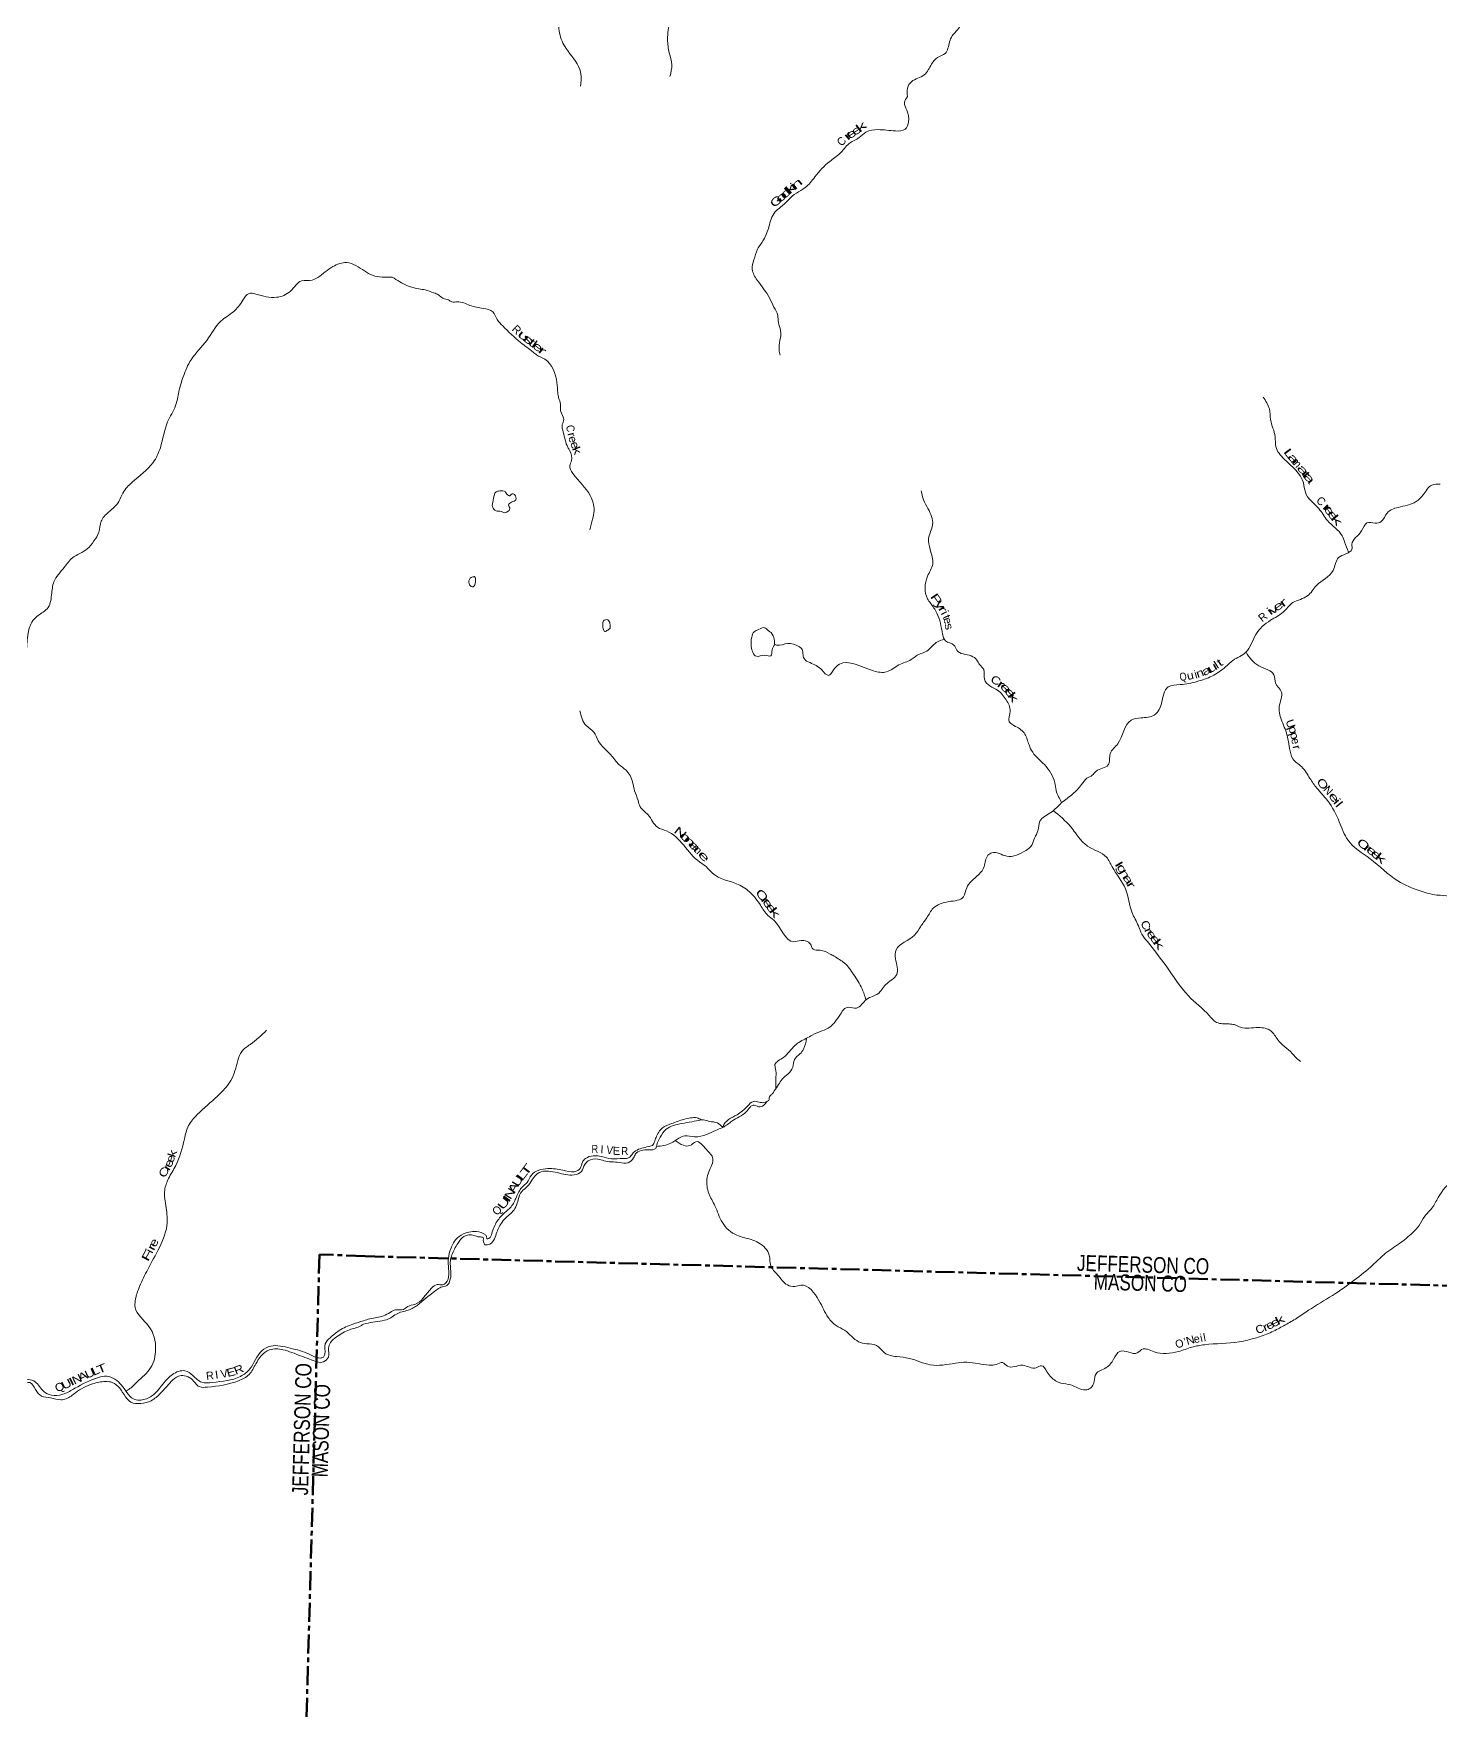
# Model space of a CAD drawing. Header units: feet. Extents: x -745759 to -493183, y 5472 to 195788.
# Drawn here: x -628705 to -593538, y 36679 to 78592 of the extents above; entities that cross this region are included whole.
import ezdxf
from ezdxf.enums import TextEntityAlignment as Align

# ---------------------------------------------------------------- set-up
doc = ezdxf.new("R2010")
doc.units = ezdxf.units.FT
doc.header["$LTSCALE"] = 80
doc.linetypes.add('LONG_DASH_SHORT_DASH', pattern=[9.9, 6, -1.2, 1.5, -1.2])
doc.layers.add('11', color=7, linetype='LONG_DASH_SHORT_DASH', lineweight=60)
doc.layers.add('39', color=7, linetype='Continuous', lineweight=13)
doc.layers.add('12', color=7, linetype='Continuous')
doc.layers.add('41', color=7, linetype='Continuous')

msp = doc.modelspace()

# ---------------------------------------------------------------- linework, layer by layer
at = {"layer": '11'}
msp.add_line((-620413.98, 48033.7), (-589400.86, 47188.92), dxfattribs=at)
msp.add_lwpolyline([(-620413.98, 48033.7), (-621557.22, 48079.3), (-622481.83, 15174.27), (-622639.79, 8580.84)], dxfattribs=at)
at = {"layer": '39'}
for points in [[(-606679.71, 99931.54), (-606517.14, 99580.09), (-606479.52, 99335.38), (-606348.65, 99115.15), (-606169.57, 98781.09), (-606077.09, 98452.69), (-606059.32, 98224.48), (-605911.25, 97850.67), (-605869.52, 97609.92), (-605846.64, 97228.37), (-605838.14, 96937.82), (-605653.62, 96676.26), (-605589.4, 96451.22), (-605408.76, 96092.94), (-605211.88, 95740.4), (-605100.01, 95476.16), (-605100.57, 95343.07), (-604978.04, 95108.88), (-604954.42, 94765.63), (-604912.54, 94532.94), (-604725.83, 94384.26), (-604559.56, 94221.85), (-604484.82, 93706.24), (-604493.61, 93460.38), (-604396.78, 93252.88), (-604393.18, 92813.2), (-604536.51, 92493.23), (-604551.03, 92263.61), (-604615.14, 92077.27), (-604865.08, 91771.38), (-604903.68, 91548.26), (-604658.98, 91374.31), (-604418.72, 91283.11), (-604443.88, 90920.6), (-604612.67, 90744.27), (-604625.65, 90490.43), (-604709.6, 90320.59), (-604752.42, 90192.33), (-604814.85, 90092.66), (-604597.4, 89864.77), (-604419.45, 89784.82), (-604441.13, 89394.01), (-604518.62, 89141.37), (-604476.95, 89001.45), (-604512.1, 88748.02), (-604661.18, 88339.42), (-604453.29, 87930.21), (-604306.61, 87693.55), (-604035.54, 87527.17), (-603643.02, 87175.01), (-603563.03, 86826.67), (-603583.16, 86724.2), (-603757.46, 86471.35), (-603782.11, 86239.91), (-603814.7, 86014.66), (-603719.23, 85736.61), (-603715.74, 85395.75), (-603745, 85134.14), (-603521.31, 84916.21), (-603474.73, 84717.72), (-603380.37, 84590.93), (-603159.85, 84522.28), (-603051.89, 84369.03), (-603012.2, 84231.16), (-602878.77, 84039.11), (-602802.06, 83521.44), (-602828.23, 83106.52), (-602918.31, 82932.76), (-602960.37, 82635.09), (-603121.75, 82424.35), (-603361.53, 81809.74), (-603370.59, 81549.77), (-603365.5, 81291.55), (-603478.23, 81094.02), (-603673.7, 80789.13), (-603831.03, 80475.47), (-604168.43, 80235.74), (-604596.06, 80023.91), (-604810.28, 79896.84), (-605001.13, 79622.11), (-605298.43, 79266.69), (-605606.09, 78687.63), (-605742.19, 78532.88), (-605809.63, 78382.89), (-605920.08, 78094.57), (-606107.66, 77989.18), (-606258.03, 77826.62), (-606440.67, 77559.81), (-606762.64, 77388.36), (-606860.51, 77228.86), (-606862.62, 77015.15)], [(-614444.63, 98870.29), (-614534.88, 98592.35), (-614570.02, 98443.78), (-614621.68, 98275.35), (-614817.89, 98037.02), (-614897.46, 97885.25), (-615049.03, 97765.07), (-615121.55, 97560.73), (-615288.63, 97368.24), (-615382.88, 96978.79), (-615443.62, 96758.1), (-615212.65, 96082.27), (-615023.42, 95959.76), (-614833.5, 95768.68), (-614758.96, 95660.41), (-614620.76, 95506.59), (-614499.82, 95189.75), (-614548.03, 94991.01), (-614899.23, 94455.11), (-615021.1, 93993.57), (-615043.65, 93766.12), (-615231.53, 93332.03), (-615386.15, 92949.75), (-615587.75, 92640.95), (-615599.58, 92237.86), (-615743.56, 91988.47), (-615752.53, 91837.4), (-615776.48, 91537.38), (-615635.23, 91228.22), (-615606.31, 90846.55), (-615670.3, 90666.26), (-615497.62, 90209.31), (-615366.99, 89872.12), (-615441.61, 89663.79), (-615500.81, 89314.01), (-615432.48, 89092.93), (-615410.39, 88983.63), (-615324.92, 88814.66), (-615322.48, 88731.93), (-615132.71, 88637.65), (-615034.25, 88409.95), (-615014.8, 88268.43), (-614999.58, 88116.91), (-614975.13, 88025.7), (-614911.21, 87889.4), (-614794.72, 87760.18), (-614769.46, 87501.59), (-614669.5, 87247.66), (-614543.39, 87094.06), (-614443.2, 86747.36), (-614465.49, 86429.16), (-614288.63, 86292.77), (-614032.17, 85787.87), (-613933.21, 85586.39), (-613725.59, 85267.93), (-613688.09, 84912.32), (-613665.43, 84728.39), (-613597.32, 84600.07), (-613492.04, 84412.58), (-613451.19, 84230.33), (-613453.73, 84099.3), (-613379.3, 83984.98), (-613109.86, 83838.8), (-612992.44, 83653.1), (-612862.04, 83408.68), (-612566.47, 82423.11), (-612461.94, 81675.04), (-612537.21, 81537.3), (-612549.86, 81404.44), (-612520.67, 81349.45), (-612559.69, 81209.02), (-612476, 81052.18), (-612375.55, 80927.3), (-612367.73, 80810.19), (-612435.85, 80521.07), (-612375.55, 80197.3), (-612319.51, 79966.37), (-612411.61, 79792.64), (-612483.17, 79533.84), (-612532.58, 79377.47), (-612691.33, 79094.08), (-612785.91, 78896.21), (-612857.14, 78445.83), (-612813.21, 78110.26), (-612750.39, 77812.65), (-612798.46, 77517.11)], [(-619414.53, 84410.04), (-619056.94, 84280.48), (-618628.18, 84238.2), (-618171.24, 84088.51), (-617817.72, 83805.65), (-617533.13, 83503.9), (-617438.24, 83300.47), (-617151.12, 83129.76), (-616818.69, 82798.89), (-616523.26, 82014.98), (-616301.64, 81272.79), (-616219.87, 80912.31), (-615938, 80261.75), (-615743.11, 79701.55), (-615586.27, 79051.3), (-615556.62, 78603.07), (-615390.64, 78216.83), (-615051.83, 77694.27), (-615016.15, 77453.63), (-615031.64, 77278.48)], [(-606862.62, 77015.15), (-606934.01, 76869.27), (-606877.23, 76676.64), (-606834.42, 76387.47), (-606916.67, 76201.46), (-607159.54, 76157.6), (-607594.54, 76189.91), (-607898.28, 76127.02), (-608068.26, 75993.06), (-608319.28, 75840.45), (-608549.95, 75592.69), (-608803.8, 75397.78), (-609174.38, 75007.43), (-609419.55, 74739.77), (-609637.96, 74604.71), (-610032.06, 74249.08), (-610173.59, 74126.69), (-610325.87, 73760.5), (-610455.13, 73438.25), (-610606.9, 73203.12), (-610698.82, 72934.62), (-610739.66, 72699.44), (-610617.8, 72430.98), (-610309.77, 71985.63), (-610197.24, 71755.65), (-610104.48, 71546.22), (-610087.71, 71370.46), (-610031.13, 71167.75), (-610047.94, 70924.06), (-610068.63, 70688.51), (-610043.05, 70550.91)], [(-619741.3, 72506.8), (-620229.12, 72549.69), (-620431.04, 72657.86), (-620877.33, 72868.85), (-621221.96, 72765.62), (-621599.59, 72497.58), (-621737.89, 72429.28), (-622006.46, 72411.51), (-622285.15, 72149.91), (-622630.55, 72000.32), (-623151.66, 72079.45), (-623318.76, 72098.33), (-623472.93, 71925.43), (-623709.68, 71638.95), (-624022.21, 71404.12), (-624375.18, 70921.93), (-624766.46, 70440.38), (-624963.17, 70014.1), (-625072.31, 69638.82), (-625154.75, 69291.33), (-625353.15, 68885.24), (-625535.36, 68240.95), (-625715, 67870.86), (-626239.61, 67377.38), (-626472.05, 67106.96), (-626574.43, 66894.89), (-626826.93, 66630.85), (-627016.36, 66400.05), (-627071.31, 66128.73), (-627193.99, 65908.94), (-627360.66, 65712.05), (-627731.5, 65488.26), (-627939.27, 65245.66), (-628193.29, 64890.91), (-628255.31, 64559.21), (-628365.95, 64214.2), (-628500.83, 64109.54), (-628721.87, 63917.57), (-628840.08, 63602.93), (-628879.74, 63159.96), (-628972.68, 62546.47), (-629114.98, 62238.27), (-629246.63, 61964.18), (-629336.38, 61542.2), (-629579.37, 61243.72), (-629883.94, 61002.71), (-629968.87, 60748.02), (-630104.99, 60568.77), (-630591.55, 60058.53), (-630885.13, 59750.8), (-631157.84, 59364.09), (-631343.7, 59105), (-631626.96, 58932.21), (-631931.66, 58804.13), (-632267.62, 58616.06), (-632420.57, 58636.72), (-632564.58, 58709.66), (-632763.05, 58541.52), (-632996.03, 58359.84), (-633354.2, 58170.12), (-633773.48, 57824.13), (-634091.99, 57472.45), (-634393.97, 57144.69), (-634464.18, 57047.04)], [(-619741.3, 72506.8), (-619353.33, 72287.46), (-619070.47, 72209.58), (-618917.67, 72184.55), (-618699.25, 72111.91), (-618583.25, 72061.35), (-618473.96, 71976.63), (-618329.58, 71933.61), (-618245.84, 71883.65), (-618112.67, 71887.21), (-617795.76, 71796.6), (-617462.42, 71721.82), (-617226.16, 71632.72), (-617112.89, 71441.05), (-616976.74, 71285.25), (-616531.04, 70867.57), (-616218.99, 70629.84), (-616129.6, 70559.61), (-615925.94, 70452.97), (-615622.58, 69870.57), (-615601.4, 69610.04), (-615579.55, 69488.64), (-615532.22, 69328.44), (-615531.46, 69159.04), (-615449.06, 68935.68), (-615487.53, 68823.47), (-615463.01, 68631.44), (-615349.37, 68250.2), (-615304.52, 68170.72), (-615254.96, 67917.73), (-615301.73, 67793.57), (-615224.83, 67598.55), (-614791.89, 67041.96), (-614694.18, 66671.11), (-614730.69, 66451.99), (-614798.37, 66185.05)], [(-597972.49, 69506.96), (-597814.88, 69209.61), (-597783.7, 68944.85), (-597671.03, 68513.22), (-597653.61, 68266.88), (-597441.84, 67954.39), (-596965.25, 67360.7), (-596915.34, 67125.84), (-596782.22, 66917.67), (-596580.36, 66718.3), (-596362.22, 66421.83), (-595998.55, 66037.94), (-595934.99, 65883.5), (-595835.9, 65629.22)], [(-616815.84, 66672.38), (-616927.85, 66615.99), (-617018.03, 66645.91), (-617144.73, 66664.4), (-617233.62, 66760.84), (-617218.41, 66921.88), (-617137.59, 67138.16), (-617012.08, 67162.04), (-616937.57, 67156.61), (-616872.48, 67080.78), (-616798.74, 67035.04), (-616757.52, 67080.66), (-616685.18, 67067.21), (-616651.38, 66937.52), (-616757.39, 66879), (-616829.39, 66805.73), (-616798.93, 66712.4), (-616815.84, 66672.38)], [(-606516.56, 67165.84), (-606456.49, 66934.84), (-606347.68, 66721.07), (-606232.5, 66315.6), (-606331.9, 65972.63), (-606294.86, 65697.68), (-606229.3, 65333.48), (-606358.24, 65027.35), (-606359.08, 64462.73), (-606284.57, 64352.44), (-606125.94, 64107.5), (-605980.88, 63578.47), (-605909.48, 63411.78), (-605699.7, 63309.05), (-605629.61, 63178.68), (-605265.34, 63034.76), (-605128.14, 62933.39), (-605057.74, 62819.15), (-604953.27, 62694.19), (-604937.74, 62453.93), (-604801.83, 62286.03), (-604606.28, 62177.52), (-604397.06, 61941.71), (-604293.65, 61657.47), (-604314.96, 61389.66), (-604157.83, 61275.82), (-603925.61, 61081.93), (-603821.97, 60809.78), (-603730.72, 60626.58), (-603438.19, 60318.64), (-603180.68, 59868.17), (-603144.14, 59671.89), (-603082.62, 59515.46), (-603006.68, 59374.9)], [(-603006.76, 59370.87), (-602730.34, 59585.52), (-602507.93, 59823.36), (-602375.86, 59978.18), (-602241.32, 60052.3), (-602146.59, 60153.38), (-601843.04, 60311.06), (-601793.23, 60592.45), (-601604.94, 60838.99), (-601270.83, 61429.66), (-601021.64, 61487.52), (-600691.54, 61557.99), (-600567.89, 61694.83), (-600510.34, 61855.08), (-600343.16, 62261.32), (-600043.57, 62318.25), (-599622.55, 62397.1), (-599248.82, 62533.3), (-598909.52, 62766.94), (-598724.95, 62924.83), (-598400.34, 63128.49), (-598155.85, 63569.59), (-597785.9, 63927.69), (-597471.37, 64131.54), (-597224.77, 64368.93), (-596860.54, 64535.55), (-596639.71, 64795.6), (-596223.08, 65168.96), (-596085.73, 65493.08), (-595900.39, 65586.42), (-595752.9, 65704.66), (-595750.68, 65819.56), (-595508.09, 66161.89), (-595375.09, 66365.09), (-595173.64, 66353.27), (-595017.58, 66392.7), (-594872.28, 66605.77), (-594599.28, 66747.88), (-594142.67, 66894.64), (-593972.1, 67058.83), (-593755.58, 67304.84), (-593543.42, 67325.08)], [(-617678.73, 65018.77), (-617765.85, 64998.21), (-617824.64, 64878.31), (-617805.68, 64815.45), (-617715.9, 64765.37), (-617674.6, 64815.02), (-617658.73, 64905.47), (-617661.52, 64970.05), (-617678.73, 65018.77)], [(-614294.16, 63786.01), (-614314.16, 63899.31), (-614353.74, 63938.36), (-614459.16, 63910.08), (-614478.82, 63831.8), (-614466.85, 63720.67), (-614425.92, 63647.31), (-614352.64, 63682.24), (-614293.16, 63733.56), (-614294.16, 63786.01)], [(-610178.85, 63318.01), (-610190.54, 63443.26), (-610269.85, 63618.16), (-610333.51, 63663.71), (-610434.85, 63742.23), (-610585.01, 63694.62), (-610690.94, 63640.13), (-610754.11, 63502.17), (-610764.64, 63270.46), (-610638.27, 63026.12), (-610423.94, 63054.38), (-610279.02, 63039.58), (-610243.88, 63188.15), (-610178.64, 63317.95)], [(-605933.68, 63457.45), (-606144.28, 63367.76), (-606417.01, 63134.89), (-606561.25, 63081.12), (-606765.58, 62943.78), (-607074.68, 62812.42), (-607386.64, 62636.75), (-607708.83, 62662.92), (-608562.74, 62830.1), (-608706.67, 62687.59), (-608830.32, 62550.76), (-609003.19, 62685.06), (-609296.12, 62867.98), (-609445.45, 62967.56), (-609509.05, 63224.85), (-609574.73, 63270.44), (-609851.58, 63346.19), (-610130.69, 63305.01), (-610178.85, 63318.01)], [(-598398.47, 63130.18), (-598078.23, 62785.72), (-597699.39, 62560.86), (-597659.05, 62352.4), (-597517.86, 62144.08), (-597567.49, 61767.9), (-597480.61, 61358.94), (-597349.17, 60959.22), (-597309.38, 60722.54), (-597227.68, 60462.9), (-597005.66, 60263.15), (-596801.48, 59975), (-596628.66, 59733.82), (-596360.44, 59420.29), (-596066.14, 58890.49), (-595849.15, 58430.7), (-595297.49, 57964.66), (-594600.21, 57415.24), (-594048.45, 57162.96), (-593624.89, 57060.28), (-593312.87, 57030.26), (-592780.1, 56838.83), (-592156.98, 56730.41), (-591710.01, 56586.96), (-591274.86, 56457.84)], [(-615047.07, 61666.54), (-614888.88, 61294.55), (-614696.4, 61131.65), (-614591.63, 60917.96), (-614275.8, 60563.2), (-614074.75, 60321.49), (-613895.96, 60181.03), (-613730.32, 59881.51), (-613680.06, 59664.8), (-613593.97, 59423.22), (-613542.54, 59266.98), (-613344.75, 59065.67), (-613110.76, 58754.79), (-612886.67, 58661.88), (-612451.93, 58302.88), (-612054.65, 57884.09), (-611885.58, 57761.96), (-611735.32, 57605.9), (-611093.39, 57323.7), (-610776.84, 57110.09), (-610534.71, 56803.09), (-610352.01, 56551.64), (-610201.09, 56429.85), (-609701.23, 55892.18), (-609517.07, 55925.04), (-609288.87, 55836.09), (-609218.71, 55709.75), (-609041.8, 55680.24), (-608795.58, 55584.9), (-608695.75, 55532.62), (-608558.27, 55445.36), (-608436.93, 55358.4), (-608206.43, 55075.82), (-607995.59, 54714.95), (-607897.64, 54442.11)], [(-608531.32, 54079.92), (-608432.7, 54219.75), (-608345.35, 54253.63), (-608133.93, 54235.57), (-607881.67, 54452.69), (-607598.63, 54592.6), (-607408.78, 54814.91), (-607129.49, 55073.87), (-607158.22, 55465.62), (-607143.85, 55687.17), (-606682.95, 56055.67), (-606535.68, 56266.68), (-606376.03, 56491.57), (-606216.16, 56728.56), (-605829.75, 56894.77), (-605460.37, 57014.93), (-605379.32, 57243.3), (-605263.26, 57404.48), (-604941.5, 57773.55), (-604849.4, 58052.14), (-604751.38, 58114.84), (-604379.88, 58031.28), (-603905.24, 58171.65), (-603755.45, 58303.96), (-603683.44, 58482.09), (-603601.23, 58666.08), (-603552.24, 58905.14), (-603277.76, 59123.86), (-603006.68, 59374.9)], [(-603223.01, 59174.57), (-602776.52, 58761.61), (-602550.33, 58464.98), (-602360.21, 58283.98), (-601885.65, 58002.89), (-601745.01, 57766.34), (-601410.82, 57213.62), (-601244.87, 56617.65), (-601089.81, 56292.11), (-600999.11, 56080.7), (-600863.55, 55894.66), (-600397.31, 55287.04), (-599836.99, 54538.52), (-599318.14, 54044.87), (-599133.84, 53876.07), (-598817.94, 53837.91), (-598691.2, 53821.43), (-598665.64, 53815.96)], [(-608531.32, 54079.92), (-608678.98, 53882.34), (-608791.34, 53766.64), (-609000.12, 53663.85), (-609239.23, 53557.92), (-609384.76, 53479.49)], [(-622877.83, 53682.78), (-623292, 53324.2), (-623500.91, 53151.01), (-623596.51, 52925.98), (-623771.05, 52427.01), (-624105.58, 52035.75), (-624611.71, 51571.03), (-624829.69, 51299.28), (-624932.77, 50961.52), (-625150.64, 50298.47), (-625329.94, 49973.11), (-625425.43, 49685.55), (-625390.55, 49244.78), (-625371.84, 48802.48), (-625598.73, 48173.99), (-625876.73, 47653.95), (-626075.42, 47222.27), (-626163.41, 46916.33), (-626164.38, 46752.98), (-625820.06, 46278.64), (-625652.17, 45704.75), (-625777.14, 45244.62), (-626114.53, 44891.77), (-626323.88, 44704.48), (-626397.45, 44659.41)], [(-598668.42, 53817.24), (-598537.08, 53756.62), (-598084.67, 53748.46), (-597775.56, 53663.72), (-597602.81, 53438.83), (-597245.87, 53101.65), (-597179.54, 53027.1), (-597034.18, 52897.8)], [(-589234.9, 53514.51), (-589398.14, 53472.72), (-589556.46, 53303.92), (-589738.83, 53139.85), (-590118.33, 53060.22), (-590867.76, 52815.96), (-591181.38, 52579.1), (-591606.81, 52244.67), (-591866.98, 51772.3), (-592100.33, 51589.56), (-592433, 51052.76), (-592595.87, 50799.38), (-592813.63, 50396.35), (-593211.61, 49968.35), (-593594.69, 49499.58), (-593751.87, 49233.94), (-593931.3, 49033.48), (-594071.27, 48803.63), (-594229.95, 48622.74), (-594562.85, 48348.13), (-594946.06, 48077), (-595236.46, 47807.19), (-595693.38, 47431.34), (-596235.05, 47053.94), (-596833.08, 46680.2), (-597129.37, 46483.17), (-597416.7, 46316.13), (-597709.71, 46161.35), (-598060.85, 46018.37), (-598351.63, 45938.15), (-598572.88, 45890.18), (-599440.09, 45820.8), (-599752.49, 45759.36), (-600086.48, 45650.16), (-600693.74, 45641.73), (-600861.24, 45705.12), (-600969.8, 45716.37), (-601115.93, 45617.8), (-601325.3, 45629.98), (-601552.5, 45652.77), (-601707.51, 45459.67), (-601891.33, 45247.24), (-602148.01, 45093.42), (-602189.89, 44907.09), (-602289.83, 44734.55), (-602412.11, 44691.75), (-602779.47, 44815.45), (-603028.1, 44863.07), (-603157.44, 44921.32), (-603368.78, 45137.25), (-603507.19, 45296.6), (-603646.01, 45240.17), (-603974.76, 45306.27), (-604362.63, 45283.35), (-604486.98, 45373.71), (-604639.54, 45329.78), (-604815.56, 45310.73), (-605380.1, 45381.73), (-605661.14, 45357.69), (-606289.51, 45317.62), (-606811.04, 45478.11), (-607134.35, 45523.88), (-607434.05, 45617.37), (-607636.21, 45802.78), (-607872.94, 45844.01), (-608081.16, 45894.48), (-608433.56, 46181.1), (-608641.8, 46298.13), (-608841.35, 46503.63), (-609072.72, 46925.87), (-609529.07, 47310.33), (-609677.24, 47278.37), (-609861.71, 47314.03), (-610106.14, 47569.25), (-610278.83, 47796.16), (-610315.32, 48059.41), (-610584.39, 48367.8), (-610769.48, 48449.86), (-611123.27, 48555.01), (-611486.85, 48872.22), (-611673.84, 49295.17), (-611828, 49602.2), (-611871.91, 49954.41), (-611825.94, 50142.64), (-611725.26, 50474.48), (-611885.92, 50699.02), (-612150.3, 50894.33), (-612304.49, 50795.99), (-612457.5, 50804.5), (-612664.01, 50921.36)], [(-609383.35, 53480.25), (-609459.45, 53207.4), (-609547.64, 53090.99), (-609687.1, 52945.83), (-609729.03, 52757.48), (-609851.14, 52585.6), (-609990.06, 52458.58), (-610084.95, 52320.19), (-610188.38, 52165.91)], [(-609384.76, 53479.49), (-609674.47, 53300.42), (-609955.64, 53002.1), (-610093.41, 52913.37), (-610172.69, 52824.94), (-610157.81, 52715.59), (-610147.66, 52515.63), (-610152.43, 52356.45), (-610154.81, 52215.98)], [(-610188.38, 52165.91), (-610241.1, 52088.8), (-610290.85, 52043.87), (-610324.57, 51927.88)], [(-610324.57, 51927.88), (-610449.22, 51873.05), (-610570, 51880.62), (-610708.48, 51902.83), (-610863.45, 51778.29), (-611119.75, 51570.01), (-611469.43, 51273.7), (-611474.12, 51251.65)], [(-611474.12, 51251.65), (-611355.4, 51326.14), (-611247.21, 51411.83), (-610895.88, 51638.07), (-610787.13, 51767.99), (-610721.39, 51808.42), (-610585.4, 51770.15), (-610453.29, 51804.6), (-610386.34, 51885.32), (-610324.57, 51927.88)], [(-612017.1, 51436.97), (-612497.7, 51348.2), (-612895.24, 51204.55), (-613042.31, 51007.18), (-613129.12, 50802), (-613153.51, 50728.09), (-613326.04, 50690.79), (-613655.77, 50589.53), (-613705.18, 50488.12), (-613843.86, 50369.16), (-614063.48, 50375.59), (-614447.35, 50419.11), (-614599.34, 50461.88), (-614838.66, 50416.46), (-614924.04, 50326.19), (-615012.02, 50149.27), (-615194.05, 50063.85), (-615397.5, 50071.83), (-615832.49, 50159.19), (-616069.55, 50121.77), (-616248.62, 49933.4), (-616364.39, 49771.42), (-616503.12, 49650.44), (-616587.91, 49445.2), (-616750.87, 49121.23), (-616864.64, 49025.75), (-616991.89, 48884.27), (-617124.41, 48634.03), (-617298.74, 48334.6), (-617414.13, 48319.83), (-617463.26, 48430.18), (-617467.25, 48498.87), (-617557.56, 48513.62), (-617697.52, 48554.02), (-617945.68, 48527.83), (-618100.84, 48352.06), (-618248.61, 48063.95), (-618280.07, 47955.97), (-618273.78, 47627.04), (-618306.79, 47400.11), (-618378.37, 47299.36), (-618520.86, 47255.13), (-618640.07, 47179.97), (-618794.75, 47065.51), (-618995.38, 46897.94), (-619211.82, 46740.92), (-619342.58, 46684.25), (-619633.9, 46585.9), (-619777.9, 46491.29), (-620222.77, 46383.32), (-620461.06, 46336.82)], [(-612015.75, 51436.98), (-612118.29, 51492.37), (-612281.79, 51487.08), (-612452.25, 51451.74), (-612757.91, 51345.74), (-612982.81, 51243.42), (-613145.31, 51002.13), (-613189.41, 50876.37), (-613213.2, 50822.61), (-613329.67, 50771.57), (-613655.55, 50664.14), (-613734.34, 50591.83), (-613815.82, 50497.41), (-613967.66, 50477.66), (-614262.37, 50468.14), (-614506.68, 50525.72), (-614905.41, 50476.9), (-614986.83, 50384.5), (-615037.93, 50226.67), (-615187.61, 50144.33), (-615476.91, 50181.04), (-615848.75, 50222.19), (-616259.05, 50056.73), (-616369.31, 49876.44), (-616502.12, 49751.25), (-616634.34, 49511.09), (-616768.63, 49268.98), (-616932.57, 49114.46), (-617116.27, 48906.06), (-617250.42, 48601.42), (-617324.8, 48474.53), (-617371.51, 48463.79), (-617380.01, 48516.48), (-617418.68, 48572.07), (-617630.21, 48646.83), (-617826.31, 48630.4), (-618069.46, 48524.58), (-618296.08, 48162.15), (-618339.65, 47919.39), (-618325.66, 47578.15), (-618398.61, 47364.49), (-618474.54, 47320.32), (-618617.66, 47322.5), (-618755.37, 47235.78), (-619176.99, 46826.62), (-619347.93, 46775.16), (-619460.98, 46703.85), (-619655.01, 46689.37), (-619787.9, 46628.73), (-619955.9, 46540.88), (-620294.85, 46468.12), (-620459.28, 46420.67)], [(-613135.24, 50774.32), (-612776.6, 50856.2), (-612579.25, 50981.51), (-612428.28, 51039.61), (-612180.88, 51018.24), (-611880.75, 51073.99), (-611659.95, 51174.41), (-611474.12, 51251.65)], [(-611473.54, 51254.36), (-611609.95, 51362.52), (-611818.47, 51402.92), (-611958.61, 51437.27), (-612017.1, 51436.97)], [(-637357.15, 38781.81), (-637223.45, 38868.52), (-636853.43, 39167.94), (-636624.58, 39267.91), (-636352.53, 39330.27), (-636213.08, 39473.29), (-636165.07, 39592.85), (-635858.69, 39920.42), (-635603.97, 40207.19), (-635246.09, 40504.96), (-635106.04, 40799.24), (-635084.59, 41038.61), (-634989.7, 41174.91), (-634773.45, 41390.24), (-634495.81, 41569.41), (-634380.22, 41723.24), (-634233.56, 41904.36), (-634101.14, 42015.32), (-633898.66, 42110.04), (-633679.73, 42280.91), (-633393.07, 42425.52), (-633204.7, 42651.78), (-632894.83, 43027.65), (-632565.91, 43235.52), (-632214.18, 43398.33), (-632113.9, 43578.85), (-631988.96, 43774.75), (-631655.21, 44008.7), (-631489.01, 44037.96), (-631022.31, 44136.78), (-630725.42, 44220.57), (-630579.97, 44230.28), (-630565.9, 44163.3), (-630544.94, 44057.78), (-630456.75, 44040.99), (-630351.56, 44118.48), (-630267.7, 44289.41), (-630158.49, 44366.78), (-629920.02, 44385.78), (-629776.24, 44341.08), (-629621.45, 44195.2), (-629415.68, 44265.62), (-629329.16, 44392.09), (-629238.08, 44601.12), (-628981.55, 44815.22), (-628794.28, 44874.09), (-628656.46, 44700.49), (-628504.18, 44538.55), (-628283.8, 44493.55), (-628019.24, 44443.18), (-627887.46, 44467.43), (-627654.99, 44619.74), (-627226.82, 44842.76), (-626904.55, 44899.56), (-626735.86, 44878.32), (-626404.14, 44519.33), (-626271.19, 44384.19), (-626024.2, 44352.51), (-625766.07, 44421.34), (-625530.53, 44607.84), (-625263.6, 44898.27), (-625083.99, 45036.04), (-624934.58, 45043.62), (-624757.61, 44963.63), (-624557.85, 44772.02), (-624360.65, 44759.99), (-623583.7, 44918), (-623316.75, 45077.32), (-623149.37, 45342.54), (-623012.16, 45544.12), (-622803.98, 45693.12), (-622473.3, 45695.21), (-622032.44, 45542.69), (-621805.18, 45459.16), (-621454.38, 45394.07), (-621333.93, 45509.43), (-621331.17, 45731.22), (-621282.47, 45872.95), (-621128.87, 46017.56), (-620808.99, 46193.44), (-620527.78, 46291.82), (-620461.06, 46336.82)], [(-637344.77, 38789.84), (-637143.63, 39039.57), (-636748.53, 39301.92), (-636502.54, 39369.1), (-636342.48, 39461.07), (-636278.79, 39566.04), (-636142.44, 39739.41), (-635625.97, 40278.45), (-635348.87, 40506.05), (-635227.77, 40708.12), (-635138.64, 41116.9), (-635068.41, 41237.81), (-634890.86, 41440.18), (-634751.68, 41508.58), (-634606.25, 41649.4), (-634357.75, 41930.31), (-634165.19, 42095.93), (-633865.89, 42258.31), (-633510.05, 42489.58), (-633220.34, 42799.49), (-632931.66, 43141.71), (-632567.94, 43366.69), (-632321.56, 43512.52), (-632077.93, 43831.9), (-631825.08, 43991.66), (-631634.43, 44094.8), (-631550.93, 44122.53), (-631350.49, 44150.75), (-631129.66, 44186.42), (-630799.36, 44307.52), (-630530.34, 44271.14), (-630510.9, 44181.8), (-630433.21, 44151.21), (-630351.62, 44314.13), (-630190.14, 44452.45), (-629758.07, 44473.66), (-629700.3, 44385.18), (-629578.27, 44288.7), (-629420.72, 44364.61), (-629320.35, 44613.69), (-629111.79, 44841.35), (-628892.95, 44943.64), (-628698.32, 44913.55), (-628479.65, 44681.02), (-628317.58, 44575.26), (-628051.85, 44563.18), (-627942.1, 44592.12), (-627669.72, 44731.12), (-627080.84, 45001.72), (-626876.3, 45031.83), (-626670.89, 44959.05), (-626372.55, 44629.31), (-626206.22, 44464.92), (-625912.11, 44458.03), (-625673.84, 44602.09), (-625234, 45074.88), (-624920.68, 45168.26), (-624724.62, 45053.4), (-624500.07, 44881.2), (-624238.12, 44877.3), (-623529.89, 45029.32), (-623298.45, 45213.93), (-622996.18, 45670.71), (-622777.03, 45783.07), (-622288.66, 45733.99), (-621819.42, 45586.66), (-621540.23, 45487.44), (-621458.86, 45511.2), (-621424.41, 45582.76), (-621412.36, 45844.61), (-621292.99, 45990.26), (-621067.66, 46173.03), (-620719.96, 46335.97), (-620459.28, 46420.67)]]:
    msp.add_spline(points, degree=3, dxfattribs=at)

# ---------------------------------------------------------------- texts
at = {"layer": '12', "width": 0.8}
for s, rotation, p in [('JEFFERSON CO', 358.44, (-602628.18, 47667.42)), ('MASON CO', 358.44, (-602209.24, 47198.64)), ('JEFFERSON CO', 88.39, (-621844.6, 42051.93)), ('MASON CO', 88.39, (-621352.31, 42502.26))]:
    msp.add_text(s, height=400, rotation=rotation, dxfattribs=at).set_placement(p)
at = {"layer": '41'}
for s, rotation, width, p in [('k', 37.845, 1.95, (-607958.63, 76184.35)), ('r', 40.534, 2.05, (-608288.19, 75962.2)), ('e', 33.296, 1.6, (-608211.05, 76006.21)), ('e', 34.03, 1.6, (-608086.74, 76091.75)), ('d', 41.968, 2.1, (-609834.59, 74538.37)), ('k', 41.968, 2.15, (-609732.38, 74631.66)), ('i', 39.471, 1.65, (-609651, 74692.67)), ('n', 39.469, 1.9, (-609566.69, 74764.49)), ('G', 39.946, 1.5, (-610077.29, 74326.7)), ('o', 42.157, 1.9, (-609952.72, 74435.5)), ('u', 320.1, 2, (-616515.41, 70958.78)), ('s', 322.582, 2, (-616405.58, 70872.31)), ('t', 322.582, 1.7, (-616306.15, 70796.25)), ('l', 322.816, 1.5, (-616243.49, 70748.84)), ('e', 322.816, 1.7, (-616156.57, 70682.34)), ('r', 321.774, 1.95, (-616043.55, 70589.97)), ('C', 279.973, 0.9, (-615381.89, 68703.57)), ('r', 284.764, 1.2, (-615349.31, 68544.18)), ('e', 285.438, 1.1, (-615318.25, 68424.1)), ('e', 289.817, 1.2, (-615265.32, 68275.7)), ('k', 292.081, 1.45, (-615213.77, 68133.95)), ('L', 307.281, 1.8, (-597395.22, 68031.51)), ('a', 308.407, 1.85, (-597286.73, 67902.71)), ('a', 310.382, 1.95, (-597048.05, 67618.54)), ('t', 308.876, 1.75, (-596965.4, 67503.81)), ('a', 308.346, 1.85, (-596893.61, 67417.21)), ('r', 314.106, 2.25, (-596438.68, 66674.82)), ('e', 306.612, 1.7, (-596394.37, 66606.1)), ('e', 307.078, 1.7, (-596307.08, 66493.12)), ('k', 310.078, 2.05, (-596210.08, 66367.99)), ('P', 304.298, 1.7, (-606217.4, 64395.93)), ('y', 302.09, 1.65, (-606125.68, 64262.22)), ('r', 300.768, 1.7, (-606061.24, 64156.35)), ('i', 297.837, 1.2, (-606015.04, 64070.08)), ('i', 38.772, 1.65, (-597744.85, 64072.52)), ('v', 34.249, 1.75, (-597656.72, 64121.25)), ('e', 34.432, 1.65, (-597542.64, 64202.68)), ('r', 38.117, 1.95, (-597407.98, 64294.76)), ('t', 294.201, 1.2, (-605970.26, 63973.72)), ('e', 285.161, 1.05, (-605946.15, 63892.02)), ('s', 284.661, 1.25, (-605917.79, 63748.92)), ('l', 33.384, 1.35, (-599086.72, 62730.15)), ('t', 34.384, 1.55, (-599001.19, 62790.96)), ('C', 332.638, 1.25, (-604698.52, 62336.55)), ('Q', 10.588, 0.85, (-599953.68, 62419.77)), ('u', 12.627, 1.15, (-599771.87, 62450.62)), ('n', 19.256, 1.3, (-599518, 62515.96)), ('a', 26.411, 1.45, (-599348.39, 62577.62)), ('u', 30.573, 1.65, (-599194.74, 62658.16)), ('r', 325.539, 1.8, (-604573.47, 62245.19)), ('e', 318.135, 1.9, (-604467.24, 62160.19)), ('e', 313.452, 2, (-604366.23, 62050.37)), ('k', 305.3, 1.85, (-604301.03, 61947.42)), ('p', 289.095, 1.3, (-597315.21, 61162.2)), ('U', 288.627, 1.1, (-597378.31, 61308.82)), ('p', 288.453, 1.25, (-597280.46, 61015.44)), ('r', 284.815, 1.2, (-597223.07, 60727.26)), ('O', 305.677, 1.4, (-596564.01, 59781.11)), ("'", 309.077, 1.55, (-596460.68, 59653.86)), ('e', 306.96, 1.7, (-596276.48, 59441.77)), ('i', 309.081, 1.65, (-596200.85, 59336.35)), ('l', 309.081, 1.55, (-596146.87, 59263.81)), ('N', 322.281, 1.6, (-612598.37, 58540.04)), ('o', 319.743, 1.85, (-612471.02, 58431.09)), ('n', 317.509, 2.05, (-612369.13, 58330.65)), ('a', 314.244, 2.1, (-612255.51, 58215.79)), ('C', 321.906, 1.55, (-595532.92, 58250.87)), ('r', 321.906, 1.95, (-595418.45, 58162.11)), ('e', 313.132, 1.95, (-612017.9, 57961.39)), ('I', 300.555, 1.75, (-601660.07, 57780.67)), ('e', 321.906, 1.75, (-595315.35, 58084.04)), ('e', 321.906, 1.75, (-595204.48, 57993.39)), ('k', 321.006, 2, (-595096.78, 57905.09)), ('g', 301.282, 1.65, (-601580.12, 57664.76)), ('n', 301.282, 1.65, (-601514.24, 57537.05)), ('a', 301.035, 1.6, (-601429.47, 57399.78)), ('C', 309.455, 1.6, (-610579.58, 56996.3)), ('r', 307.064, 1.9, (-610491.05, 56878.02)), ('r', 301.035, 1.7, (-601353.21, 57264.27)), ('e', 305.442, 1.65, (-610429.64, 56791.56)), ('e', 306.561, 1.7, (-610341.88, 56674.45)), ('k', 306.561, 1.9, (-610256.72, 56563.42)), ('C', 293.564, 1.2, (-600994.87, 56270.14)), ('r', 295.333, 1.5, (-600922.19, 56132.21)), ('e', 304.492, 1.65, (-600832.85, 56007.08)), ('e', 307.668, 1.75, (-600741.87, 55888.55)), ('k', 307.504, 1.95, (-600661.89, 55772.19)), ('R', 0.102, 0.85, (-614674.98, 50614.99)), ('V', 353.597, 0.9, (-614312.86, 50585.82)), ('R', 3.06, 0.9, (-613923, 50561.62)), ('r', 58.799, 1.7, (-625284.82, 50210.9)), ('e', 65.827, 1.3, (-625234.76, 50314.71)), ('k', 71.431, 1.3, (-625141.44, 50568.2)), ('e', 71.431, 1.15, (-625186.83, 50439.81)), ('T', 52.998, 1.9, (-616309.02, 50130.5)), ('C', 62.168, 1.3, (-625361.37, 50084.92)), ('U', 58.178, 1.4, (-616522.92, 49860.89)), ('L', 52.879, 1.8, (-616417.85, 49995.65)), ('U', 51.244, 1.6, (-616877.4, 49292.26)), ('I', 53.81, 1.95, (-616795.17, 49413.5)), ('N', 59.158, 1.4, (-616710.87, 49548.46)), ('A', 59.195, 1.45, (-616631.12, 49689.9)), ('F', 61.964, 1.75, (-625779.41, 48005.73)), ('i', 61.781, 1.25, (-625720.62, 48116.05)), ('r', 61.781, 1.6, (-625667.37, 48215.25)), ('e', 63.762, 1.35, (-625611.51, 48329.01)), ('k', 28.579, 1.65, (-597505.25, 46356.34)), ('C', 20.027, 1.1, (-598020.13, 46118.36)), ('r', 22.027, 1.4, (-597876.65, 46170.03)), ('e', 24.285, 1.3, (-597761.4, 46226.6)), ('e', 27.112, 1.4, (-597630.24, 46291.87)), ('N', 16.047, 1.1, (-599763.63, 45839.41)), ('T', 22.15, 1.5, (-626965.99, 45133.33)), ('R', 22.027, 1.25, (-623538.4, 45109.44)), ('Q', 23.906, 1.1, (-628013.57, 44673.89)), ('U', 26.836, 1.3, (-627836.03, 44746.98)), ('I', 27.238, 1.65, (-627710.42, 44811.82)), ('N', 25.402, 1.25, (-627576.62, 44871.08)), ('A', 25.402, 1.35, (-627434.3, 44939.51)), ('U', 23.961, 1.25, (-627258.95, 45015.36)), ('L', 23.961, 1.35, (-627112.89, 45080.27)), ('I', 7.81, 1.1, (-624113.41, 44970.91)), ('E', 14.366, 1.25, (-623743.43, 45038.61))]:
    msp.add_text(s, height=200, rotation=rotation, dxfattribs=dict(at, width=width)).set_placement(p, align=Align.CENTER)
for s, rotation, p in [('C', 44.905, (-608441.13, 75828.61)), ('R', 317.19, (-616694.53, 71117.52)), ('m', 310.382, (-597207.55, 67805.02)), ('C', 317.485, (-596589.86, 66833.08)), ('R', 39.035, (-597918.17, 63932.23)), ('i', 16.121, (-599628.01, 62476.98)), ('e', 281.274, (-597256.43, 60887.25)), ('N', 312.954, (-596415.38, 59611.91)), ('m', 313.96, (-612187.57, 58139.72)), ('I', 357.622, (-614499.45, 50606.99)), ('E', 359.634, (-614135.74, 50566.04)), ('Q', 46.003, (-617048.69, 49111.27)), ('l', 11.276, (-599416.8, 45909.59)), ('O', 17.648, (-600033.65, 45753.38)), ("'", 19.929, (-599883, 45803.46)), ('e', 12.38, (-599611.34, 45872.24)), ('i', 12.873, (-599496.21, 45893.99)), ('R', 6.81, (-624284.67, 44950.3)), ('V', 10.56, (-623921.44, 45002.19))]:
    msp.add_text(s, height=200, rotation=rotation, dxfattribs=at).set_placement(p, align=Align.CENTER)

doc.saveas('drawing.dxf')
